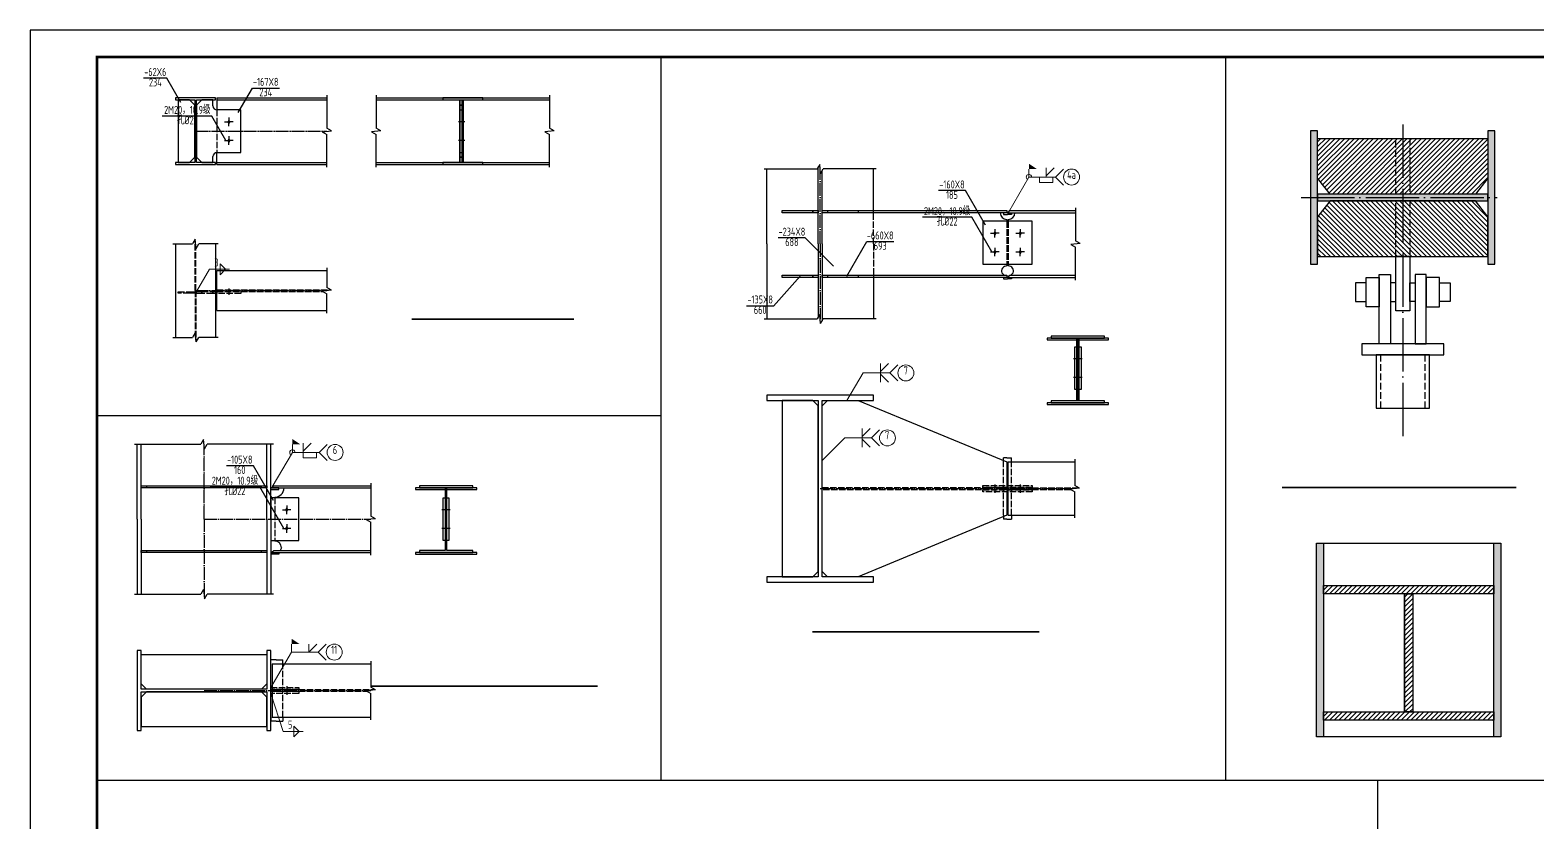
# Model space of a CAD drawing. Extents: x 95752 to 843522, y -411933 to 75567.
# Drawn here: x 629663 to 686183, y -182080 to -152380 of the extents above; entities that cross this region are included whole.
import ezdxf
from ezdxf.enums import TextEntityAlignment as Align

# ---------------------------------------------------------------- set-up
doc = ezdxf.new("R2010")
doc.units = 0
doc.header["$LTSCALE"] = 1000
doc.header["$MEASUREMENT"] = 0
for name, pattern in [('ACAD_ISO02W100', [15, 12, -3]), ('ACAD_ISO04W100', [30, 24, -3, 0, -3]), ('DASH', [0.35, 0.25, -0.1]), ('DOTE', [2.42, 2, -0.2, 0.02, -0.2])]:
    doc.linetypes.add(name, pattern=pattern)
doc.layers.add('DIM', color=3, linetype='Continuous', lineweight=20)
doc.layers.add('焊缝标注', color=9, linetype='Continuous', lineweight=18)
for name, color, linetype in [('DIM_SYMB', 3, 'Continuous'), ('DOTE', 1, 'Continuous'), ('PUB_TITLE', 4, 'Continuous'), ('中心线', 1, 'ACAD_ISO04W100'), ('主梁', 4, 'Continuous'), ('主梁1', 4, 'ACAD_ISO02W100'), ('截断线', 7, 'Continuous'), ('文字', 7, 'Continuous'), ('柱', 2, 'Continuous'), ('次梁', 2, 'Continuous'), ('螺栓', 8, 'Continuous'), ('连接板', 6, 'Continuous')]:
    doc.layers.add(name, color=color, linetype=linetype)
doc.styles.add('TSSD_Label', font='tssdeng.shx', dxfattribs={"width": 0.7, "bigfont": 'hztxt.shx'})
pattern_1 = [(45, (-88984.12, -13260.07), (-89.802561, 89.802561), [])]

msp = doc.modelspace()

# ---------------------------------------------------------------- hatches: boundary and pattern name
h = msp.add_hatch(color=256)
h.paths.add_polyline_path([(677926.4, -161150.1), (677926.4, -156150.1), (677666.4, -156150.1), (677666.4, -161150.1)])
h.paths.add_polyline_path([(684311.4, -158520.1), (677926.4, -158520.1), (677926.4, -158780.1), (684311.4, -158780.1)])
h.paths.add_polyline_path([(684571.4, -161150.1), (684571.4, -156150.1), (684311.4, -156150.1), (684311.4, -161150.1)])
h = msp.add_hatch()
h.set_pattern_fill('ANSI31', color=251, scale=80, style=0)
h.set_pattern_definition([(45, (-77337.48, 3800.42), (-89.802561, 89.802561), [])])
h.paths.add_polyline_path([(677926.4, -156436.6), (684311.4, -156436.6), (684311.4, -157925.6), (683842.3, -158520.1), (678395.5, -158520.1), (677926.4, -157925.6)])
h = msp.add_hatch()
h.set_pattern_fill('ANSI31', color=251, scale=80, style=0)
h.set_pattern_definition([(315, (-77337.48, -321100.6), (-89.802561, -89.802561), [])])
h.paths.add_polyline_path([(677926.4, -160863.5), (684311.4, -160863.5), (684311.4, -159374.6), (683842.3, -158780.1), (678395.5, -158780.1), (677926.4, -159374.6)])
h = msp.add_hatch(color=256)
h.paths.add_polyline_path([(684535.3, -171600.7), (684795.3, -171600.7), (684795.3, -178857.5), (684535.3, -178857.5)])
h.paths.add_polyline_path([(677890.3, -171600.7), (678150.3, -171600.7), (678150.3, -178857.5), (677890.3, -178857.5)])
h = msp.add_hatch()
h.set_pattern_fill('ANSI31', color=256, scale=80, style=0)
h.set_pattern_definition([(45, (-88984.12, -8520.49), (-89.802561, 89.802561), [])])
h.paths.add_polyline_path([(678150.3, -173184.4), (684535.3, -173184.4), (684535.3, -173497.1), (678150.3, -173497.1)])
h = msp.add_hatch()
h.set_pattern_fill('ANSI31', color=256, scale=80, style=0)
h.set_pattern_definition(pattern_1)
h.paths.add_polyline_path([(681179.2, -173497.1), (681490.8, -173497.1), (681490.8, -177924), (681179.2, -177924)])
h = msp.add_hatch()
h.set_pattern_fill('ANSI31', color=256, scale=80, style=0)
h.set_pattern_definition(pattern_1)
h.paths.add_polyline_path([(678150.3, -177924), (684535.3, -177924), (684535.3, -178236.7), (678150.3, -178236.7)])
at = {"layer": '焊缝标注', "ltscale": 0.02}
for points in [[(667105.2, -157382.4), (667405.2, -157582.4), (667105.2, -157582.4)], [(639494.2, -167699.8), (639794.2, -167899.8), (639494.2, -167899.8)], [(639464.4, -175184.1), (639764.4, -175384.1), (639464.4, -175384.1)]]:
    msp.add_hatch(color=256, dxfattribs=at).paths.add_polyline_path(points, flags=0)
at = {"layer": '螺栓', "ltscale": 0.02}
for points in [[(637051.4, -155816.2), (637114.9, -155706.2), (637178.4, -155816.2), (637114.9, -155926.2)], [(637051.4, -156516.2), (637114.9, -156406.2), (637178.4, -156516.2), (637114.9, -156626.2)], [(665766.7, -159991.4), (665830.2, -159881.4), (665893.7, -159991.4), (665830.2, -160101.4)], [(666716.7, -159991.4), (666780.2, -159881.4), (666843.7, -159991.4), (666780.2, -160101.4)], [(665766.7, -160691.4), (665830.2, -160581.4), (665893.7, -160691.4), (665830.2, -160801.4)], [(666716.7, -160691.4), (666780.2, -160581.4), (666843.7, -160691.4), (666780.2, -160801.4)], [(639217.1, -170350.9), (639280.6, -170240.9), (639344.1, -170350.9), (639280.6, -170460.9)], [(639217.1, -171050.9), (639280.6, -170940.9), (639344.1, -171050.9), (639280.6, -171160.9)]]:
    msp.add_hatch(color=256, dxfattribs=at).paths.add_polyline_path(points, flags=0)

# ---------------------------------------------------------------- linework, layer by layer
for p, q in [((653301.4, -153380), (653301.4, -180476.8)), ((674475.8, -153380), (674475.8, -180476.8)), ((674475.8, -153380), (674475.8, -180476.8)), ((677926.4, -156436.6), (684311.4, -156436.6)), ((677926.4, -160863.5), (684311.4, -160863.5)), ((677926.4, -160863.5), (684311.4, -160863.5)), ((632163.1, -166814.4), (653301.4, -166814.4)), ((632163.1, -166814.4), (632163.1, -180476.8)), ((678150.3, -171600.7), (678150.3, -178857.5)), ((678150.3, -173184.4), (684535.3, -173184.4)), ((681179.2, -173497.1), (681179.2, -177924)), ((681490.8, -173497.1), (681490.8, -177924)), ((678150.3, -177924), (684535.3, -177924)), ((632163.1, -180476.8), (724463.1, -180476.8)), ((680176.7, -180476.8), (680176.7, -210780))]:
    msp.add_line(p, q)
for points in [[(677926.4, -161150.1), (677926.4, -156150.1), (677666.4, -156150.1), (677666.4, -161150.1)], [(677926.4, -156436.6), (684311.4, -156436.6), (684311.4, -157925.6), (683842.3, -158520.1), (678395.5, -158520.1), (677926.4, -157925.6)], [(684571.4, -161150.1), (684571.4, -156150.1), (684311.4, -156150.1), (684311.4, -161150.1)], [(684311.4, -158520.1), (677926.4, -158520.1), (677926.4, -158780.1), (684311.4, -158780.1)], [(677926.4, -160863.5), (684311.4, -160863.5), (684311.4, -159374.6), (683842.3, -158780.1), (678395.5, -158780.1), (677926.4, -159374.6)], [(680858.9, -160863.5), (681378.9, -160863.5), (681378.9, -162891.7), (680858.9, -162891.7)], [(680238.9, -161528.7), (680658.9, -161528.7), (680658.9, -164128.2), (680238.9, -164128.2)], [(681998.9, -161528.7), (681578.9, -161528.7), (681578.9, -164128.2), (681998.9, -164128.2)], [(679745.9, -161650.2), (680238.9, -161650.2), (680238.9, -162750.2), (679745.9, -162750.2)], [(682491.9, -161650.2), (681998.9, -161650.2), (681998.9, -162750.2), (682491.9, -162750.2)], [(682653.9, -164548.2), (682653.9, -164128.2), (679583.9, -164128.2), (679583.9, -164548.2)], [(680118.9, -166548.2), (682118.9, -166548.2), (682118.9, -164548.2), (680118.9, -164548.2)], [(677890.3, -171600.7), (684795.3, -171600.7), (684795.3, -178857.5), (677890.3, -178857.5)], [(677890.3, -171600.7), (678150.3, -171600.7), (678150.3, -178857.5), (677890.3, -178857.5)], [(684535.3, -171600.7), (684795.3, -171600.7), (684795.3, -178857.5), (684535.3, -178857.5)], [(678150.3, -173184.4), (684535.3, -173184.4), (684535.3, -173497.1), (678150.3, -173497.1)], [(681179.2, -173497.1), (681490.8, -173497.1), (681490.8, -177924), (681179.2, -177924)], [(678150.3, -177924), (684535.3, -177924), (684535.3, -178236.7), (678150.3, -178236.7)]]:
    msp.add_lwpolyline(points, close=True)
at = {"color": 2, "linetype": 'DASH'}
for points in [[(681378.9, -158520.1), (680858.9, -158520.1), (680858.9, -156436.6), (681378.9, -156436.6)], [(681378.9, -160863.5), (680858.9, -160863.5), (680858.9, -158780.1), (681378.9, -158780.1)]]:
    msp.add_lwpolyline(points, close=True, dxfattribs=at)
for points in [[(679745.9, -161850.2), (679345.9, -161850.2), (679345.9, -162550.2), (679745.9, -162550.2)], [(680658.9, -162550.2), (680858.9, -162550.2), (680858.9, -161850.2), (680658.9, -161850.2)], [(681578.9, -162550.2), (681378.9, -162550.2), (681378.9, -161850.2), (681578.9, -161850.2)], [(682491.9, -161850.2), (682891.9, -161850.2), (682891.9, -162550.2), (682491.9, -162550.2)]]:
    msp.add_lwpolyline(points)
at = {"linetype": 'DASH'}
msp.add_lwpolyline([(680278.9, -166548.2), (681958.9, -166548.2), (681958.9, -164548.2), (680278.9, -164548.2)], close=True, dxfattribs=at)
at = {"layer": 'DIM_SYMB', "color": 2, "const_width": 70}
for points in [[(643959.1, -163208.4), (650051.4, -163208.4)], [(658980.6, -174922.1), (667499.6, -174922.1)], [(642415.2, -176958.2), (650934.2, -176958.2)]]:
    msp.add_lwpolyline(points, dxfattribs=at)
at = {"layer": 'DIM_SYMB', "const_width": 70}
msp.add_lwpolyline([(676595.7, -169515.9), (685371.4, -169515.9)], dxfattribs=at)
at = {"layer": 'DOTE', "linetype": 'DOTE'}
for p, q in [((681118.9, -155909.3), (681118.9, -167766.2)), ((677314.7, -158650.1), (684663.2, -158650.1))]:
    msp.add_line(p, q, dxfattribs=at)
at = {"layer": 'PUB_TITLE'}
msp.add_lwpolyline([(629663.1, -211780), (734763.1, -211780), (734763.1, -152380), (629663.1, -152380)], close=True, dxfattribs=at)
at = {"layer": 'PUB_TITLE', "const_width": 100}
msp.add_lwpolyline([(632163.1, -210780), (733763.1, -210780), (733763.1, -153380), (632163.1, -153380)], close=True, dxfattribs=at)
at = {"layer": '中心线', "ltscale": 0.02}
for p, q in [((636954.9, -155816.2), (637114.9, -155816.2)), ((637114.9, -155656.2), (637114.9, -155816.2)), ((637274.9, -155816.2), (637114.9, -155816.2)), ((637114.9, -155976.2), (637114.9, -155816.2)), ((645961.3, -155816.2), (645721.3, -155816.2)), ((635864.9, -156166.2), (640784.9, -156166.2)), ((636954.9, -156516.2), (637114.9, -156516.2)), ((637114.9, -156356.2), (637114.9, -156516.2)), ((637274.9, -156516.2), (637114.9, -156516.2)), ((637114.9, -156676.2), (637114.9, -156516.2)), ((645961.3, -156516.2), (645721.3, -156516.2)), ((659280.2, -160391.4), (659280.2, -157581.4)), ((665830.2, -159831.4), (665830.2, -159991.4)), ((666780.2, -159831.4), (666780.2, -159991.4)), ((659280.2, -160391.4), (659280.2, -163201.4)), ((665670.2, -159991.4), (665830.2, -159991.4)), ((665990.2, -159991.4), (665830.2, -159991.4)), ((665830.2, -160151.4), (665830.2, -159991.4)), ((666620.2, -159991.4), (666780.2, -159991.4)), ((666940.2, -159991.4), (666780.2, -159991.4)), ((666780.2, -160151.4), (666780.2, -159991.4)), ((665670.2, -160691.4), (665830.2, -160691.4)), ((665830.2, -160531.4), (665830.2, -160691.4)), ((665990.2, -160691.4), (665830.2, -160691.4)), ((665830.2, -160851.4), (665830.2, -160691.4)), ((666620.2, -160691.4), (666780.2, -160691.4)), ((666780.2, -160531.4), (666780.2, -160691.4)), ((666940.2, -160691.4), (666780.2, -160691.4)), ((666780.2, -160851.4), (666780.2, -160691.4)), ((635864.9, -162139.4), (640784.9, -162139.4)), ((637114.9, -162059.4), (637114.9, -162299.4)), ((637114.9, -162059.4), (637114.9, -162299.4)), ((669101.6, -164696.1), (668781.6, -164696.1)), ((669101.6, -164696.1), (668781.6, -164696.1)), ((669101.6, -165396.1), (668781.6, -165396.1)), ((669101.6, -165396.1), (668781.6, -165396.1)), ((636180.6, -170700.9), (636180.6, -167890.9)), ((659280.2, -169557.5), (668830.2, -169557.5)), ((665830.2, -169397.5), (665830.2, -169717.5)), ((665830.2, -169397.5), (665830.2, -169717.5)), ((666780.2, -169397.5), (666780.2, -169717.5)), ((666780.2, -169397.5), (666780.2, -169717.5)), ((639120.6, -170350.9), (639280.6, -170350.9)), ((639280.6, -170190.9), (639280.6, -170350.9)), ((639440.6, -170350.9), (639280.6, -170350.9)), ((639280.6, -170510.9), (639280.6, -170350.9)), ((645413.8, -170350.9), (645093.8, -170350.9)), ((636180.6, -170700.9), (636180.6, -173510.9)), ((636180.6, -170700.9), (642430.6, -170700.9)), ((639120.6, -171050.9), (639280.6, -171050.9)), ((639280.6, -170890.9), (639280.6, -171050.9)), ((639440.6, -171050.9), (639280.6, -171050.9)), ((639280.6, -171210.9), (639280.6, -171050.9)), ((645413.8, -171050.9), (645093.8, -171050.9)), ((636180.6, -177119.3), (642430.6, -177119.3)), ((639280.6, -176959.3), (639280.6, -177279.3)), ((639280.6, -176959.3), (639280.6, -177279.3))]:
    msp.add_line(p, q, dxfattribs=at)
at = {"layer": '主梁', "ltscale": 0.02}
for p, q in [((636614.9, -154916.2), (635114.9, -154916.2)), ((635114.9, -154916.2), (635114.9, -154996.2)), ((635114.9, -154996.2), (635834.9, -154996.2)), ((635834.9, -154996.2), (635834.9, -157336.2)), ((635894.9, -157336.2), (635894.9, -154996.2)), ((635894.9, -154996.2), (636614.9, -154996.2)), ((636614.9, -154996.2), (636614.9, -154916.2)), ((642631.3, -154916.2), (649131.3, -154916.2)), ((642631.3, -154996.2), (649131.3, -154996.2)), ((635834.9, -157336.2), (635114.9, -157336.2)), ((635114.9, -157336.2), (635114.9, -157416.2)), ((635114.9, -157416.2), (636614.9, -157416.2)), ((636614.9, -157336.2), (635894.9, -157336.2)), ((636614.9, -157416.2), (636614.9, -157336.2)), ((642631.3, -157336.2), (649131.3, -157336.2)), ((642631.3, -157416.2), (649131.3, -157416.2)), ((659350.2, -159141.4), (659550.2, -159141.4)), ((659350.2, -159221.4), (659350.2, -159141.4)), ((659550.2, -159221.4), (659350.2, -159221.4)), ((659550.2, -159141.4), (659550.2, -159221.4)), ((659550.2, -159141.4), (660700.2, -159141.4)), ((660700.2, -159221.4), (659550.2, -159221.4)), ((660700.2, -159141.4), (660700.2, -159221.4)), ((660700.2, -159141.4), (666280.2, -159141.4)), ((666280.2, -159221.4), (660700.2, -159221.4)), ((666280.2, -159141.4), (666280.2, -159221.4)), ((666335.2, -159201.4), (666390.2, -159141.4)), ((666335.2, -159221.4), (666335.2, -159201.4)), ((666335.2, -159221.4), (666805.2, -159221.4)), ((666390.2, -159141.4), (666805.2, -159141.4)), ((666655.2, -159141.4), (668855.2, -159141.4)), ((666655.2, -159221.4), (668855.2, -159221.4)), ((666280.2, -159471.4), (666280.2, -159541.4)), ((666330.2, -159471.4), (666330.2, -159541.4)), ((635114.9, -160389.4), (635114.9, -163889.4)), ((636614.9, -160389.4), (636614.9, -163889.4)), ((659350.2, -161561.4), (659550.2, -161561.4)), ((659350.2, -161641.4), (659350.2, -161561.4)), ((659550.2, -161641.4), (659350.2, -161641.4)), ((659550.2, -161561.4), (659550.2, -161641.4)), ((659550.2, -161561.4), (660700.2, -161561.4)), ((660700.2, -161641.4), (659550.2, -161641.4)), ((660700.2, -161561.4), (660700.2, -161641.4)), ((660700.2, -161561.4), (666280.2, -161561.4)), ((666280.2, -161641.4), (660700.2, -161641.4)), ((666090, -161473.2), (666180.2, -161561.4)), ((666280.2, -161141.4), (666280.2, -161211.4)), ((666280.2, -161561.4), (666280.2, -161641.4)), ((666330.2, -161141.4), (666330.2, -161211.4)), ((666335.2, -161621.4), (666390.2, -161561.4)), ((666335.2, -161641.4), (666335.2, -161621.4)), ((666335.2, -161641.4), (666805.2, -161641.4)), ((666390.2, -161561.4), (666805.2, -161561.4)), ((666520.4, -161473.2), (666430.2, -161561.4)), ((666655.2, -161561.4), (668855.2, -161561.4)), ((666655.2, -161641.4), (668855.2, -161641.4)), ((669941.6, -163846.1), (667941.6, -163846.1)), ((667941.6, -163846.1), (667941.6, -163926.1)), ((669941.6, -163926.1), (669941.6, -163846.1)), ((667941.6, -163926.1), (668911.6, -163926.1)), ((668901.6, -166266.1), (668901.6, -163926.1)), ((668901.6, -163926.1), (668981.6, -163926.1)), ((668911.6, -163926.1), (668911.6, -166266.1)), ((668971.6, -166266.1), (668971.6, -163926.1)), ((668971.6, -163926.1), (669941.6, -163926.1)), ((668981.6, -163926.1), (668981.6, -166266.1)), ((659350.2, -166457.5), (659550.2, -166257.5)), ((659350.2, -166457.5), (659550.2, -166257.5)), ((659350.2, -172657.5), (659350.2, -166457.5)), ((659350.2, -172657.5), (659350.2, -166457.5)), ((659550.2, -166257.5), (660700.2, -166257.5)), ((659550.2, -166257.5), (660700.2, -166257.5)), ((660700.2, -166257.5), (666280.2, -168557.5)), ((660700.2, -166257.5), (666280.2, -168557.5)), ((668911.6, -166266.1), (667941.6, -166266.1)), ((667941.6, -166266.1), (667941.6, -166346.1)), ((667941.6, -166346.1), (669941.6, -166346.1)), ((668981.6, -166266.1), (668901.6, -166266.1)), ((669941.6, -166266.1), (668971.6, -166266.1)), ((669941.6, -166346.1), (669941.6, -166266.1)), ((666280.2, -168557.5), (666280.2, -170557.5)), ((666280.2, -168557.5), (666280.2, -170557.5)), ((666330.2, -170557.5), (666330.2, -168557.5)), ((666330.2, -168557.5), (668830.2, -168557.5)), ((638740.6, -169510.9), (638800.6, -169450.9)), ((638740.6, -169510.9), (638740.6, -169530.9)), ((638740.6, -169530.9), (642430.6, -169530.9)), ((638800.6, -169450.9), (642430.6, -169450.9)), ((646253.8, -169450.9), (644253.8, -169450.9)), ((644253.8, -169450.9), (644253.8, -169530.9)), ((644253.8, -169530.9), (645223.8, -169530.9)), ((645223.8, -169530.9), (645223.8, -171870.9)), ((645283.8, -171870.9), (645283.8, -169530.9)), ((645283.8, -169530.9), (646253.8, -169530.9)), ((646253.8, -169530.9), (646253.8, -169450.9)), ((638830.6, -169880.9), (638830.6, -169900.9)), ((666280.2, -170557.5), (660700.2, -172857.5)), ((666280.2, -170557.5), (660700.2, -172857.5)), ((666330.2, -170557.5), (668830.2, -170557.5)), ((638830.6, -171500.9), (638830.6, -171520.9)), ((639080.6, -171770.9), (639030.6, -171870.9)), ((638740.6, -171930.9), (638800.6, -171870.9)), ((638740.6, -171950.9), (638740.6, -171930.9)), ((638740.6, -171950.9), (642430.6, -171950.9)), ((638800.6, -171870.9), (642430.6, -171870.9)), ((645223.8, -171870.9), (644253.8, -171870.9)), ((644253.8, -171870.9), (644253.8, -171950.9)), ((644253.8, -171950.9), (646253.8, -171950.9)), ((646253.8, -171870.9), (645283.8, -171870.9)), ((646253.8, -171950.9), (646253.8, -171870.9)), ((659550.2, -172857.5), (659350.2, -172657.5)), ((659550.2, -172857.5), (659350.2, -172657.5)), ((660700.2, -172857.5), (659550.2, -172857.5)), ((660700.2, -172857.5), (659550.2, -172857.5)), ((638740.6, -176119.3), (642430.6, -176119.3)), ((638740.6, -176119.3), (638740.6, -178119.3)), ((638830.6, -177089.3), (638830.6, -177149.3)), ((638740.6, -178119.3), (642430.6, -178119.3))]:
    msp.add_line(p, q, dxfattribs=at)
at = {"layer": '主梁', "linetype": 'ACAD_ISO02W100', "ltscale": 0.02}
for p, q in [((666280.2, -159541.4), (666280.2, -161141.4)), ((666330.2, -159541.4), (666330.2, -161141.4)), ((659350.2, -169517.5), (666230.2, -169517.5)), ((659350.2, -169597.5), (659350.2, -169517.5)), ((659350.2, -169597.5), (659350.2, -169517.5)), ((659350.2, -169517.5), (666230.2, -169517.5)), ((666230.2, -169517.5), (666230.2, -169597.5)), ((666330.2, -169527.5), (668981, -169527.5)), ((638830.6, -169900.9), (638830.6, -171500.9)), ((666230.2, -169597.5), (659350.2, -169597.5)), ((666230.2, -169597.5), (659350.2, -169597.5)), ((666330.2, -169587.5), (668679.4, -169587.5)), ((638830.6, -177089.3), (642581.4, -177089.3)), ((638830.6, -177149.3), (642279.8, -177149.3))]:
    msp.add_line(p, q, dxfattribs=at)
at = {"layer": '主梁', "ltscale": 0.02}
for centre, radius, start, end in [((666280.2, -159221.4), 250, 180, 270), ((666330.2, -159221.4), 250, 270, 0), ((666280.2, -161411.4), 200, 90, 198), ((666330.2, -161411.4), 200, 342, 90), ((638830.6, -169530.9), 350, 270, 0), ((638830.6, -171770.9), 250, 0, 90)]:
    msp.add_arc(centre, radius, start, end, dxfattribs=at)
at = {"layer": '主梁1', "ltscale": 0.02}
for p, q in [((635849.9, -162139.4), (635849.9, -160237.1)), ((635879.9, -162139.4), (635879.9, -160541.7)), ((635849.9, -162139.4), (635849.9, -163737.1)), ((635879.9, -162139.4), (635879.9, -164041.7))]:
    msp.add_line(p, q, dxfattribs=at)
at = {"layer": '截断线', "ltscale": 0.02}
for p, q in [((640784.9, -154816.2), (640784.9, -156049.1)), ((642631.3, -154816.2), (642631.3, -156049.1)), ((649131.3, -154816.2), (649131.3, -156049.1)), ((640611.7, -156183.3), (640958.1, -156149.1)), ((640611.7, -156183.3), (640784.9, -156283.3)), ((640958.1, -156149.1), (640784.9, -156049.1)), ((640784.9, -157516.2), (640784.9, -156283.3)), ((642804.5, -156149.1), (642458.1, -156183.3)), ((642458.1, -156183.3), (642631.3, -156283.3)), ((642804.5, -156149.1), (642631.3, -156049.1)), ((642631.3, -157516.2), (642631.3, -156283.3)), ((649304.5, -156149.1), (648958.1, -156183.3)), ((648958.1, -156183.3), (649131.3, -156283.3)), ((649304.5, -156149.1), (649131.3, -156049.1)), ((649131.3, -157516.2), (649131.3, -156283.3)), ((657180.2, -157581.4), (659163.1, -157581.4)), ((659263.1, -157408.2), (659163.1, -157581.4)), ((659297.2, -157754.6), (659263.1, -157408.2)), ((659297.2, -157754.6), (659397.2, -157581.4)), ((661380.2, -157581.4), (659397.2, -157581.4)), ((668855.2, -159041.4), (668855.2, -160274.3)), ((635014.9, -160389.4), (635747.8, -160389.4)), ((635847.8, -160216.2), (635747.8, -160389.4)), ((635881.9, -160562.6), (635847.8, -160216.2)), ((635881.9, -160562.6), (635981.9, -160389.4)), ((636714.9, -160389.4), (635981.9, -160389.4)), ((669028.4, -160374.3), (668682, -160408.5)), ((668682, -160408.5), (668855.2, -160508.5)), ((669028.4, -160374.3), (668855.2, -160274.3)), ((668855.2, -161741.4), (668855.2, -160508.5)), ((640784.9, -161289.4), (640784.9, -162022.3)), ((640958.1, -162122.3), (640611.7, -162156.5)), ((640611.7, -162156.5), (640784.9, -162256.5)), ((640958.1, -162122.3), (640784.9, -162022.3)), ((640784.9, -162989.4), (640784.9, -162256.5)), ((657180.2, -163201.4), (659163.1, -163201.4)), ((659263.1, -163028.2), (659163.1, -163201.4)), ((659297.2, -163374.6), (659263.1, -163028.2)), ((659297.2, -163374.6), (659397.2, -163201.4)), ((661380.2, -163201.4), (659397.2, -163201.4)), ((635014.9, -163889.4), (635747.8, -163889.4)), ((635847.8, -163716.2), (635747.8, -163889.4)), ((635881.9, -164062.6), (635847.8, -163716.2)), ((635881.9, -164062.6), (635981.9, -163889.4)), ((636714.9, -163889.4), (635981.9, -163889.4)), ((636163.6, -167717.7), (636063.6, -167890.9)), ((636197.7, -168064.1), (636163.6, -167717.7)), ((633580.6, -167890.9), (636063.6, -167890.9)), ((636197.7, -168064.1), (636297.7, -167890.9)), ((638780.6, -167890.9), (636297.7, -167890.9)), ((668830.2, -168457.5), (668830.2, -169440.4)), ((642430.6, -169350.9), (642430.6, -170583.9)), ((669003.4, -169540.4), (668657, -169574.5)), ((669003.4, -169540.4), (668830.2, -169440.4)), ((668657, -169574.5), (668830.2, -169674.5)), ((668830.2, -170657.5), (668830.2, -169674.5)), ((642603.8, -170683.9), (642257.4, -170718)), ((642603.8, -170683.9), (642430.6, -170583.9)), ((642257.4, -170718), (642430.6, -170818)), ((642430.6, -172050.9), (642430.6, -170818)), ((633580.6, -173510.9), (636063.6, -173510.9)), ((636163.6, -173337.7), (636063.6, -173510.9)), ((636163.6, -173337.7), (636197.7, -173684.1)), ((636197.7, -173684.1), (636297.7, -173510.9)), ((638780.6, -173510.9), (636297.7, -173510.9)), ((642430.6, -176019.3), (642430.6, -177002.3)), ((642603.8, -177102.3), (642257.4, -177136.4)), ((642257.4, -177136.4), (642430.6, -177236.4)), ((642603.8, -177102.3), (642430.6, -177002.3)), ((642430.6, -178219.3), (642430.6, -177236.4))]:
    msp.add_line(p, q, dxfattribs=at)
at = {"layer": '文字', "ltscale": 0.02}
for p, q in [((634784.9, -154178.2), (633914.9, -154178.2)), ((635314.9, -155096.2), (634784.9, -154178.2)), ((637464.9, -155466.2), (637994.9, -154548.2)), ((637994.9, -154548.2), (639005.9, -154548.2)), ((636474.9, -155598.2), (634616.9, -155598.2)), ((637004.9, -156516.2), (636474.9, -155598.2)), ((664730.2, -158392.4), (663719.2, -158392.4)), ((665480.2, -159691.4), (664730.2, -158392.4)), ((664970.2, -159392.4), (663112.2, -159392.4)), ((665720.2, -160691.4), (664970.2, -159392.4)), ((658719.5, -160164.1), (657708.5, -160164.1)), ((659780.2, -161224.7), (658719.5, -160164.1)), ((660280.2, -161601.4), (661030.2, -160302.4)), ((661030.2, -160302.4), (662041.2, -160302.4)), ((658535.2, -161601.4), (657531.5, -162716.1)), ((657531.5, -162716.1), (656520.5, -162716.1)), ((638030.6, -168701.9), (637019.6, -168701.9)), ((638780.6, -170000.9), (638030.6, -168701.9)), ((638270.6, -169492.1), (636412.6, -169492.1)), ((639170.6, -171050.9), (638270.6, -169492.1))]:
    msp.add_line(p, q, dxfattribs=at)
at = {"layer": '柱', "ltscale": 0.02}
for p, q in [((657280.2, -160391.4), (657280.2, -157581.4)), ((659210.2, -160391.4), (659210.2, -157499.9)), ((659350.2, -160391.4), (659350.2, -157662.9)), ((661280.2, -159141.4), (661280.2, -157581.4)), ((657280.2, -160391.4), (657280.2, -163201.4)), ((659210.2, -160391.4), (659210.2, -163119.9)), ((659350.2, -160391.4), (659350.2, -163282.9)), ((661280.2, -161641.4), (661280.2, -163201.4)), ((661280.2, -166057.5), (657280.2, -166057.5)), ((657280.2, -166057.5), (657280.2, -166257.5)), ((661280.2, -166057.5), (657280.2, -166057.5)), ((657280.2, -166057.5), (657280.2, -166257.5)), ((661280.2, -166257.5), (661280.2, -166057.5)), ((661280.2, -166257.5), (661280.2, -166057.5)), ((657280.2, -166257.5), (659210.2, -166257.5)), ((657280.2, -166257.5), (659210.2, -166257.5)), ((659210.2, -166257.5), (659210.2, -172857.5)), ((659210.2, -166257.5), (659210.2, -172857.5)), ((659350.2, -172857.5), (659350.2, -166257.5)), ((659350.2, -166257.5), (661280.2, -166257.5)), ((659350.2, -172857.5), (659350.2, -166257.5)), ((659350.2, -166257.5), (661280.2, -166257.5)), ((633680.6, -170700.9), (633680.6, -167890.9)), ((633820.6, -170700.9), (633820.6, -167890.9)), ((638540.6, -170700.9), (638540.6, -167890.9)), ((638680.6, -170700.9), (638680.6, -167890.9)), ((633680.6, -170700.9), (633680.6, -173510.9)), ((633820.6, -170700.9), (633820.6, -173510.9)), ((638540.6, -170700.9), (638540.6, -173510.9)), ((638680.6, -170700.9), (638680.6, -173510.9)), ((659210.2, -172857.5), (657280.2, -172857.5)), ((657280.2, -172857.5), (657280.2, -173057.5)), ((659210.2, -172857.5), (657280.2, -172857.5)), ((657280.2, -172857.5), (657280.2, -173057.5)), ((661280.2, -172857.5), (659350.2, -172857.5)), ((661280.2, -172857.5), (659350.2, -172857.5)), ((661280.2, -173057.5), (661280.2, -172857.5)), ((661280.2, -173057.5), (661280.2, -172857.5)), ((657280.2, -173057.5), (661280.2, -173057.5)), ((657280.2, -173057.5), (661280.2, -173057.5)), ((633820.6, -175619.3), (633680.6, -175619.3)), ((633680.6, -175619.3), (633680.6, -178619.3)), ((633820.6, -177069.3), (633820.6, -175619.3)), ((638680.6, -175619.3), (638540.6, -175619.3)), ((638540.6, -175619.3), (638540.6, -177069.3)), ((638680.6, -178619.3), (638680.6, -175619.3)), ((638540.6, -177069.3), (633820.6, -177069.3)), ((633820.6, -178619.3), (633820.6, -177169.3)), ((633820.6, -177169.3), (638540.6, -177169.3)), ((638540.6, -177169.3), (638540.6, -178619.3)), ((633680.6, -178619.3), (633820.6, -178619.3)), ((638540.6, -178619.3), (638680.6, -178619.3))]:
    msp.add_line(p, q, dxfattribs=at)
at = {"layer": '柱', "linetype": 'ACAD_ISO02W100', "ltscale": 0.02}
for q in [(661280.2, -159141.4), (661280.2, -161641.4)]:
    msp.add_line((661280.2, -160391.4), q, dxfattribs=at)
at = {"layer": '次梁', "ltscale": 0.02}
for p, q in [((636664.9, -154916.2), (640784.9, -154916.2)), ((636664.9, -154916.2), (636664.9, -155366.2)), ((636664.9, -154996.2), (640784.9, -154996.2)), ((646631.3, -154916.2), (645131.3, -154916.2)), ((645131.3, -154916.2), (645131.3, -154996.2)), ((645131.3, -154996.2), (645851.3, -154996.2)), ((645851.3, -154996.2), (645851.3, -157336.2)), ((645911.3, -157336.2), (645911.3, -154996.2)), ((645911.3, -154996.2), (646631.3, -154996.2)), ((646631.3, -154996.2), (646631.3, -154916.2)), ((636664.9, -157416.2), (636664.9, -156966.2)), ((636664.9, -157336.2), (640784.9, -157336.2)), ((636664.9, -157416.2), (640784.9, -157416.2)), ((645851.3, -157336.2), (645131.3, -157336.2)), ((645131.3, -157336.2), (645131.3, -157416.2)), ((645131.3, -157416.2), (646631.3, -157416.2)), ((646631.3, -157336.2), (645911.3, -157336.2)), ((646631.3, -157416.2), (646631.3, -157336.2)), ((636664.9, -161389.4), (640784.9, -161389.4)), ((636664.9, -162889.4), (636664.9, -161389.4)), ((636664.9, -162889.4), (640784.9, -162889.4))]:
    msp.add_line(p, q, dxfattribs=at)
at = {"layer": '次梁', "linetype": 'ACAD_ISO02W100', "ltscale": 0.02}
for p, q in [((636664.9, -155366.2), (636664.9, -156966.2)), ((636664.9, -162109.4), (640935.7, -162109.4)), ((636664.9, -162169.4), (640634.1, -162169.4))]:
    msp.add_line(p, q, dxfattribs=at)
at = {"layer": '焊缝标注', "ltscale": 0.02}
for p, q in [((667105.2, -157882.4), (667105.2, -157582.4)), ((667755.2, -157832.4), (667755.2, -157532.4)), ((667755.2, -157832.4), (668055.2, -157532.4)), ((668105.2, -157882.4), (668405.2, -157582.4)), ((666355.2, -159181.4), (667105.2, -157882.4)), ((667105.2, -157882.4), (668105.2, -157882.4)), ((667505.2, -157882.4), (667505.2, -158082.4)), ((668005.2, -157882.4), (667505.2, -157882.4)), ((667505.2, -158082.4), (668005.2, -158082.4)), ((667755.2, -157832.4), (667755.2, -157882.4)), ((668005.2, -158082.4), (668005.2, -157882.4)), ((668105.2, -157882.4), (668405.2, -158182.4)), ((659280.2, -160391.4), (659280.2, -160391.4)), ((659280.2, -160391.4), (659280.2, -160391.4)), ((635894.9, -162169.4), (636384.7, -161341.2)), ((636384.7, -161341.2), (637134.7, -161341.2)), ((636784.7, -161341.2), (636784.7, -161141.2)), ((636784.7, -161141.2), (636984.7, -161341.2)), ((636984.7, -161341.2), (636784.7, -161541.2)), ((636784.7, -161541.2), (636784.7, -161341.2)), ((661541, -165174.6), (661541, -164874.6)), ((661541, -165174.6), (661841, -164874.6)), ((661891, -165224.6), (662191, -164924.6)), ((660280.2, -166257.5), (660891, -165224.6)), ((660891, -165224.6), (661891, -165224.6)), ((661541, -165174.6), (661541, -165274.6)), ((661541, -165274.6), (661541, -165574.6)), ((661541, -165274.6), (661841, -165574.6)), ((661891, -165224.6), (662191, -165524.6)), ((639894.2, -168149.8), (639894.2, -167849.8)), ((639894.2, -168149.8), (640194.2, -167849.8)), ((659350.2, -168507.5), (660198.7, -167659)), ((660198.7, -167659), (661198.7, -167659)), ((660848.7, -167609), (660848.7, -167309)), ((660848.7, -167609), (661148.7, -167309)), ((660848.7, -167609), (660848.7, -167709)), ((660848.7, -167709), (660848.7, -168009)), ((660848.7, -167709), (661148.7, -168009)), ((661198.7, -167659), (661498.7, -167359)), ((661198.7, -167659), (661498.7, -167959)), ((638730.6, -169490.9), (639494.2, -168199.8)), ((639494.2, -168199.8), (639494.2, -167899.8)), ((639494.2, -168199.8), (640494.2, -168199.8)), ((639894.2, -168149.8), (639894.2, -168199.8)), ((639894.2, -168199.8), (639894.2, -168399.8)), ((640394.2, -168199.8), (639894.2, -168199.8)), ((639894.2, -168399.8), (640394.2, -168399.8)), ((640394.2, -168399.8), (640394.2, -168199.8)), ((640494.2, -168199.8), (640794.2, -167899.8)), ((640494.2, -168199.8), (640794.2, -168499.8)), ((659280.2, -169557.5), (659280.2, -169557.5)), ((659280.2, -169557.5), (659280.2, -169557.5)), ((636180.6, -170700.9), (636180.6, -170700.9)), ((636180.6, -170700.9), (636180.6, -170700.9)), ((638680.6, -177009.3), (639464.4, -175684.1)), ((639464.4, -175684.1), (639464.4, -175384.1)), ((639464.4, -175684.1), (640464.4, -175684.1)), ((640114.4, -175684.1), (640114.4, -175384.1)), ((640114.4, -175684.1), (640414.4, -175384.1)), ((640464.4, -175684.1), (640764.4, -175384.1)), ((640464.4, -175684.1), (640764.4, -175984.1)), ((636180.6, -177119.3), (636180.6, -177119.3)), ((636180.6, -177119.3), (636180.6, -177119.3)), ((636180.6, -177119.3), (636180.6, -177119.3)), ((638680.6, -177229.3), (639144.2, -178655.9)), ((639544.2, -178655.9), (639544.2, -178455.9)), ((639544.2, -178455.9), (639744.2, -178655.9)), ((639144.2, -178655.9), (639894.2, -178655.9)), ((639744.2, -178655.9), (639544.2, -178855.9)), ((639544.2, -178855.9), (639544.2, -178655.9))]:
    msp.add_line(p, q, dxfattribs=at)
for centre in [(668705.2, -157882.4), (662491, -165224.6), (661798.7, -167659), (641094.2, -168199.8), (641064.4, -175684.1)]:
    msp.add_circle(centre, 300, dxfattribs=at)
for centre, radius, end in [((667105.2, -157882.4), 100, 240), ((639494.2, -168199.8), 100, 239.4), ((659280.2, -169557.5), 0, 0), ((659280.2, -169557.5), 0, 0), ((636180.6, -177119.3), 0, 0)]:
    msp.add_arc(centre, radius, 0, end, dxfattribs=at)
at = {"layer": '螺栓', "ltscale": 0.02}
for p, q in [((645911.3, -155816.2), (645771.3, -155816.2)), ((645911.3, -156516.2), (645771.3, -156516.2)), ((637114.9, -162109.4), (637114.9, -162249.4)), ((637114.9, -162109.4), (637114.9, -162249.4)), ((669051.6, -164696.1), (668831.6, -164696.1)), ((669051.6, -164696.1), (668831.6, -164696.1)), ((669051.6, -165396.1), (668831.6, -165396.1)), ((669051.6, -165396.1), (668831.6, -165396.1)), ((665830.2, -169447.5), (665830.2, -169667.5)), ((665830.2, -169447.5), (665830.2, -169667.5)), ((666780.2, -169447.5), (666780.2, -169667.5)), ((666780.2, -169447.5), (666780.2, -169667.5)), ((645363.8, -170350.9), (645143.8, -170350.9)), ((645363.8, -171050.9), (645143.8, -171050.9)), ((639280.6, -177009.3), (639280.6, -177229.3)), ((639280.6, -177009.3), (639280.6, -177229.3))]:
    msp.add_line(p, q, dxfattribs=at)
at = {"layer": '连接板', "ltscale": 0.02}
for p, q in [((635634.9, -154996.2), (635214.9, -154996.2)), ((635214.9, -154996.2), (635214.9, -157336.2)), ((635834.9, -155196.2), (635634.9, -154996.2)), ((635834.9, -157136.2), (635834.9, -155196.2)), ((636094.9, -154996.2), (635894.9, -155196.2)), ((635894.9, -155196.2), (635894.9, -157136.2)), ((636514.9, -154996.2), (636094.9, -154996.2)), ((636514.9, -155216.2), (636514.9, -154996.2)), ((637564.9, -155366.2), (636664.9, -155366.2)), ((637564.9, -156966.2), (637564.9, -155366.2)), ((645771.3, -155366.2), (645771.3, -154996.2)), ((645771.3, -154996.2), (645851.3, -154996.2)), ((645771.3, -155196.2), (645771.3, -154996.2)), ((645851.3, -155196.2), (645771.3, -155196.2)), ((645771.3, -156966.2), (645771.3, -155366.2)), ((645771.3, -155366.2), (645851.3, -155366.2)), ((645781.3, -155196.2), (645781.3, -154996.2)), ((645781.3, -154996.2), (645841.3, -154996.2)), ((645781.3, -157336.2), (645781.3, -154996.2)), ((645781.3, -154996.2), (645841.3, -154996.2)), ((645781.3, -157136.2), (645781.3, -155196.2)), ((645781.3, -155196.2), (645841.3, -155196.2)), ((645841.3, -155196.2), (645781.3, -155196.2)), ((645841.3, -154996.2), (645841.3, -155196.2)), ((645841.3, -154996.2), (645841.3, -157336.2)), ((645841.3, -155196.2), (645841.3, -157136.2)), ((645851.3, -154996.2), (645851.3, -155366.2)), ((645851.3, -154996.2), (645851.3, -155196.2)), ((645851.3, -155366.2), (645851.3, -156966.2)), ((636514.9, -157336.2), (636514.9, -157116.2)), ((636664.9, -156966.2), (637564.9, -156966.2)), ((645771.3, -157336.2), (645771.3, -156966.2)), ((645771.3, -156966.2), (645851.3, -156966.2)), ((645851.3, -156966.2), (645851.3, -157336.2)), ((635214.9, -157336.2), (635634.9, -157336.2)), ((635634.9, -157336.2), (635834.9, -157136.2)), ((635894.9, -157136.2), (636094.9, -157336.2)), ((636094.9, -157336.2), (636514.9, -157336.2)), ((645771.3, -157336.2), (645771.3, -157136.2)), ((645771.3, -157136.2), (645851.3, -157136.2)), ((645851.3, -157336.2), (645771.3, -157336.2)), ((645781.3, -157336.2), (645781.3, -157136.2)), ((645781.3, -157136.2), (645841.3, -157136.2)), ((645841.3, -157136.2), (645781.3, -157136.2)), ((645841.3, -157336.2), (645781.3, -157336.2)), ((645841.3, -157336.2), (645781.3, -157336.2)), ((645841.3, -157136.2), (645841.3, -157336.2)), ((645851.3, -157136.2), (645851.3, -157336.2)), ((657860.2, -159221.4), (657860.2, -159141.4)), ((657860.2, -159141.4), (659010.2, -159141.4)), ((659010.2, -159221.4), (657860.2, -159221.4)), ((659010.2, -159141.4), (659210.2, -159141.4)), ((659010.2, -159221.4), (659010.2, -159141.4)), ((659010.2, -159221.4), (659010.2, -159141.4)), ((659010.2, -159141.4), (659210.2, -159141.4)), ((659010.2, -159141.4), (659010.2, -159221.4)), ((659210.2, -159221.4), (659010.2, -159221.4)), ((659210.2, -159221.4), (659010.2, -159221.4)), ((659210.2, -159141.4), (659210.2, -159221.4)), ((659210.2, -159141.4), (659210.2, -159221.4)), ((666305.2, -159221.4), (666155.2, -159221.4)), ((666155.2, -159221.4), (666155.2, -159281.4)), ((666155.2, -159281.4), (666305.2, -159281.4)), ((666305.2, -159221.4), (666455.2, -159221.4)), ((666455.2, -159281.4), (666305.2, -159281.4)), ((666455.2, -159221.4), (666455.2, -159281.4)), ((667230.2, -159541.4), (665380.2, -159541.4)), ((665380.2, -159541.4), (665380.2, -161141.4)), ((667230.2, -159541.4), (665380.2, -159541.4)), ((665380.2, -159541.4), (665380.2, -161141.4)), ((667230.2, -161141.4), (667230.2, -159541.4)), ((667230.2, -161141.4), (667230.2, -159541.4)), ((657860.2, -161641.4), (657860.2, -161561.4)), ((657860.2, -161561.4), (659010.2, -161561.4)), ((659010.2, -161641.4), (657860.2, -161641.4)), ((659010.2, -161561.4), (659210.2, -161561.4)), ((659010.2, -161641.4), (659010.2, -161561.4)), ((659010.2, -161641.4), (659010.2, -161561.4)), ((659010.2, -161561.4), (659210.2, -161561.4)), ((659010.2, -161561.4), (659010.2, -161641.4)), ((659210.2, -161641.4), (659010.2, -161641.4)), ((659210.2, -161641.4), (659010.2, -161641.4)), ((659210.2, -161561.4), (659210.2, -161641.4)), ((659210.2, -161561.4), (659210.2, -161641.4)), ((665380.2, -161141.4), (667230.2, -161141.4)), ((665380.2, -161141.4), (667230.2, -161141.4)), ((666305.2, -161641.4), (666155.2, -161641.4)), ((666155.2, -161641.4), (666155.2, -161701.4)), ((666305.2, -161641.4), (666455.2, -161641.4)), ((666455.2, -161641.4), (666455.2, -161701.4)), ((666155.2, -161701.4), (666305.2, -161701.4)), ((666455.2, -161701.4), (666305.2, -161701.4)), ((670091.6, -163926.1), (667791.6, -163926.1)), ((667791.6, -163926.1), (667791.6, -163986.1)), ((667791.6, -163986.1), (670091.6, -163986.1)), ((668821.6, -165846.1), (668821.6, -164246.1)), ((668821.6, -164246.1), (668901.6, -164246.1)), ((668901.6, -164246.1), (668901.6, -165846.1)), ((668981.6, -165846.1), (668981.6, -164246.1)), ((668981.6, -164246.1), (669061.6, -164246.1)), ((669061.6, -164246.1), (669061.6, -165846.1)), ((670091.6, -163986.1), (670091.6, -163926.1)), ((668901.6, -165846.1), (668821.6, -165846.1)), ((669061.6, -165846.1), (668981.6, -165846.1)), ((659010.2, -166257.5), (657860.2, -166257.5)), ((657860.2, -166257.5), (657860.2, -172857.5)), ((659210.2, -166457.5), (659010.2, -166257.5)), ((659210.2, -172657.5), (659210.2, -166457.5)), ((670091.6, -166346.1), (667791.6, -166346.1)), ((667791.6, -166346.1), (667791.6, -166406.1)), ((667791.6, -166406.1), (670091.6, -166406.1)), ((670091.6, -166406.1), (670091.6, -166346.1)), ((666155.2, -168557.5), (666155.2, -168407.5)), ((666280.2, -168407.5), (666155.2, -168407.5)), ((666280.2, -168407.5), (666455.2, -168407.5)), ((666455.2, -168557.5), (666455.2, -168407.5)), ((633820.6, -169530.9), (633820.6, -169450.9)), ((633820.6, -169450.9), (634020.6, -169450.9)), ((633820.6, -169450.9), (638540.6, -169450.9)), ((633820.6, -169530.9), (633820.6, -169450.9)), ((633820.6, -169530.9), (633820.6, -169450.9)), ((633820.6, -169450.9), (634020.6, -169450.9)), ((633820.6, -169450.9), (638540.6, -169450.9)), ((633820.6, -169530.9), (633820.6, -169450.9)), ((634020.6, -169530.9), (633820.6, -169530.9)), ((638540.6, -169530.9), (633820.6, -169530.9)), ((634020.6, -169530.9), (633820.6, -169530.9)), ((638540.6, -169530.9), (633820.6, -169530.9)), ((634020.6, -169450.9), (634020.6, -169530.9)), ((634020.6, -169450.9), (634020.6, -169530.9)), ((638340.6, -169530.9), (638340.6, -169450.9)), ((638340.6, -169450.9), (638540.6, -169450.9)), ((638340.6, -169530.9), (638340.6, -169450.9)), ((638340.6, -169450.9), (638540.6, -169450.9)), ((638540.6, -169530.9), (638340.6, -169530.9)), ((638540.6, -169530.9), (638340.6, -169530.9)), ((638540.6, -169450.9), (638540.6, -169530.9)), ((638540.6, -169450.9), (638540.6, -169530.9)), ((638540.6, -169450.9), (638540.6, -169530.9)), ((638540.6, -169450.9), (638540.6, -169530.9)), ((638680.6, -169530.9), (638680.6, -169590.9)), ((638980.6, -169530.9), (638680.6, -169530.9)), ((638980.6, -169590.9), (638980.6, -169530.9)), ((646403.8, -169530.9), (644103.8, -169530.9)), ((644103.8, -169530.9), (644103.8, -169590.9)), ((646403.8, -169590.9), (646403.8, -169530.9)), ((638680.6, -169590.9), (638980.6, -169590.9)), ((639730.6, -169900.9), (638680.6, -169900.9)), ((638680.6, -169900.9), (638680.6, -171500.9)), ((639730.6, -169900.9), (638680.6, -169900.9)), ((638680.6, -169900.9), (638680.6, -171500.9)), ((639730.6, -171500.9), (639730.6, -169900.9)), ((639730.6, -171500.9), (639730.6, -169900.9)), ((644103.8, -169590.9), (646403.8, -169590.9)), ((645143.8, -171500.9), (645143.8, -169900.9)), ((645143.8, -169900.9), (645223.8, -169900.9)), ((645223.8, -169900.9), (645223.8, -171500.9)), ((645283.8, -171500.9), (645283.8, -169900.9)), ((645283.8, -169900.9), (645363.8, -169900.9)), ((645363.8, -169900.9), (645363.8, -171500.9)), ((666155.2, -170557.5), (666155.2, -170707.5)), ((666455.2, -170557.5), (666455.2, -170707.5)), ((666280.2, -170707.5), (666155.2, -170707.5)), ((666280.2, -170707.5), (666455.2, -170707.5)), ((638680.6, -171500.9), (639730.6, -171500.9)), ((638680.6, -171500.9), (639730.6, -171500.9)), ((645223.8, -171500.9), (645143.8, -171500.9)), ((645363.8, -171500.9), (645283.8, -171500.9)), ((633820.6, -171950.9), (633820.6, -171870.9)), ((633820.6, -171870.9), (634020.6, -171870.9)), ((633820.6, -171870.9), (638540.6, -171870.9)), ((633820.6, -171950.9), (633820.6, -171870.9)), ((633820.6, -171950.9), (633820.6, -171870.9)), ((633820.6, -171870.9), (634020.6, -171870.9)), ((633820.6, -171870.9), (638540.6, -171870.9)), ((633820.6, -171950.9), (633820.6, -171870.9)), ((634020.6, -171950.9), (633820.6, -171950.9)), ((638540.6, -171950.9), (633820.6, -171950.9)), ((634020.6, -171950.9), (633820.6, -171950.9)), ((638540.6, -171950.9), (633820.6, -171950.9)), ((634020.6, -171870.9), (634020.6, -171950.9)), ((634020.6, -171870.9), (634020.6, -171950.9)), ((638340.6, -171950.9), (638340.6, -171870.9)), ((638340.6, -171870.9), (638540.6, -171870.9)), ((638340.6, -171950.9), (638340.6, -171870.9)), ((638340.6, -171870.9), (638540.6, -171870.9)), ((638540.6, -171950.9), (638340.6, -171950.9)), ((638540.6, -171950.9), (638340.6, -171950.9)), ((638540.6, -171870.9), (638540.6, -171950.9)), ((638540.6, -171870.9), (638540.6, -171950.9)), ((638540.6, -171870.9), (638540.6, -171950.9)), ((638540.6, -171870.9), (638540.6, -171950.9)), ((638680.6, -171950.9), (638680.6, -172010.9)), ((638680.6, -171950.9), (638980.6, -171950.9)), ((638980.6, -172010.9), (638680.6, -172010.9)), ((638980.6, -171950.9), (638980.6, -172010.9)), ((646403.8, -171950.9), (644103.8, -171950.9)), ((644103.8, -171950.9), (644103.8, -172010.9)), ((644103.8, -172010.9), (646403.8, -172010.9)), ((646403.8, -172010.9), (646403.8, -171950.9)), ((657860.2, -172857.5), (659010.2, -172857.5)), ((659010.2, -172857.5), (659210.2, -172657.5)), ((633820.6, -176869.3), (633820.6, -175769.3)), ((633820.6, -175769.3), (638540.6, -175769.3)), ((638540.6, -175769.3), (638540.6, -176869.3)), ((638680.6, -176119.3), (638680.6, -175969.3)), ((638880.6, -175969.3), (638680.6, -175969.3)), ((638880.6, -175969.3), (639130.6, -175969.3)), ((639130.6, -176119.3), (639130.6, -175969.3)), ((634020.6, -177069.3), (633820.6, -176869.3)), ((638540.6, -176869.3), (638340.6, -177069.3)), ((634020.6, -177169.3), (633820.6, -177369.3)), ((633820.6, -177369.3), (633820.6, -178469.3)), ((638340.6, -177069.3), (634020.6, -177069.3)), ((638340.6, -177169.3), (634020.6, -177169.3)), ((638540.6, -177369.3), (638340.6, -177169.3)), ((638540.6, -178469.3), (638540.6, -177369.3)), ((633820.6, -178469.3), (638540.6, -178469.3)), ((638680.6, -178119.3), (638680.6, -178269.3)), ((638880.6, -178269.3), (638680.6, -178269.3)), ((638880.6, -178269.3), (639130.6, -178269.3)), ((639130.6, -178119.3), (639130.6, -178269.3))]:
    msp.add_line(p, q, dxfattribs=at)
at = {"layer": '连接板', "linetype": 'ACAD_ISO02W100', "ltscale": 0.02}
for p, q in [((635214.9, -162239.4), (635214.9, -162179.4)), ((635214.9, -162179.4), (635634.9, -162179.4)), ((635634.9, -162179.4), (635834.9, -162179.4)), ((635634.9, -162239.4), (635634.9, -162179.4)), ((635634.9, -162239.4), (635634.9, -162179.4)), ((635634.9, -162179.4), (635834.9, -162179.4)), ((635634.9, -162179.4), (635634.9, -162239.4)), ((635834.9, -162179.4), (635834.9, -162239.4)), ((635834.9, -162179.4), (635834.9, -162239.4)), ((635894.9, -162169.4), (636094.9, -162169.4)), ((635894.9, -162249.4), (635894.9, -162169.4)), ((635894.9, -162249.4), (635894.9, -162169.4)), ((635894.9, -162169.4), (636094.9, -162169.4)), ((636094.9, -162169.4), (636094.9, -162249.4)), ((636094.9, -162169.4), (636514.9, -162169.4)), ((636094.9, -162249.4), (636094.9, -162169.4)), ((636094.9, -162169.4), (636514.9, -162169.4)), ((636514.9, -162169.4), (636514.9, -162249.4)), ((636514.9, -162169.4), (636664.9, -162169.4)), ((636514.9, -162249.4), (636514.9, -162169.4)), ((636514.9, -162169.4), (636664.9, -162169.4)), ((636664.9, -162169.4), (636664.9, -162249.4)), ((636664.9, -162169.4), (637564.9, -162169.4)), ((636664.9, -162249.4), (636664.9, -162169.4)), ((636664.9, -162169.4), (637564.9, -162169.4)), ((637564.9, -162169.4), (637564.9, -162249.4)), ((635634.9, -162239.4), (635214.9, -162239.4)), ((635834.9, -162239.4), (635634.9, -162239.4)), ((635834.9, -162239.4), (635634.9, -162239.4)), ((636094.9, -162249.4), (635894.9, -162249.4)), ((636094.9, -162249.4), (635894.9, -162249.4)), ((636514.9, -162249.4), (636094.9, -162249.4)), ((636514.9, -162249.4), (636094.9, -162249.4)), ((636664.9, -162249.4), (636514.9, -162249.4)), ((636664.9, -162249.4), (636514.9, -162249.4)), ((637564.9, -162249.4), (636664.9, -162249.4)), ((637564.9, -162249.4), (636664.9, -162249.4)), ((666155.2, -170557.5), (666155.2, -168557.5)), ((666455.2, -170557.5), (666455.2, -168557.5)), ((665380.2, -169437.5), (667230.2, -169437.5)), ((665380.2, -169517.5), (665380.2, -169437.5)), ((665380.2, -169517.5), (665380.2, -169437.5)), ((665380.2, -169437.5), (667230.2, -169437.5)), ((667230.2, -169517.5), (665380.2, -169517.5)), ((667230.2, -169517.5), (665380.2, -169517.5)), ((667230.2, -169437.5), (667230.2, -169517.5)), ((665380.2, -169597.5), (667230.2, -169597.5)), ((665380.2, -169677.5), (665380.2, -169597.5)), ((665380.2, -169677.5), (665380.2, -169597.5)), ((665380.2, -169597.5), (667230.2, -169597.5)), ((667230.2, -169677.5), (665380.2, -169677.5)), ((667230.2, -169677.5), (665380.2, -169677.5)), ((667230.2, -169597.5), (667230.2, -169677.5)), ((638680.6, -178119.3), (638680.6, -176119.3)), ((639130.6, -178119.3), (639130.6, -176119.3)), ((638680.6, -177009.3), (639730.6, -177009.3)), ((638680.6, -177089.3), (638680.6, -177009.3)), ((638680.6, -177089.3), (638680.6, -177009.3)), ((638680.6, -177009.3), (639730.6, -177009.3)), ((639730.6, -177089.3), (638680.6, -177089.3)), ((639730.6, -177089.3), (638680.6, -177089.3)), ((638680.6, -177149.3), (639730.6, -177149.3)), ((638680.6, -177229.3), (638680.6, -177149.3)), ((638680.6, -177229.3), (638680.6, -177149.3)), ((638680.6, -177149.3), (639730.6, -177149.3)), ((639730.6, -177229.3), (638680.6, -177229.3)), ((639730.6, -177229.3), (638680.6, -177229.3)), ((639730.6, -177009.3), (639730.6, -177089.3)), ((639730.6, -177149.3), (639730.6, -177229.3))]:
    msp.add_line(p, q, dxfattribs=at)
at = {"layer": '连接板', "ltscale": 0.02}
for centre, start, end in [((636664.9, -155216.2), 180, 270), ((636664.9, -157116.2), 90, 180)]:
    msp.add_arc(centre, 150, start, end, dxfattribs=at)

# ---------------------------------------------------------------- texts
at = {"layer": 'DIM', "style": 'TSSD_Label', "width": 0.7}
for s, p in [('-62X6', (634354.9, -154186.2)), ('-167X8', (638494.9, -154556.2)), ('2M20，10.9级', (635554.9, -155606.2)), ('4a', (668700.2, -158041.4)), ('-160X8', (664220.2, -158401.4)), ('2M20，10.9级', (664040.2, -159401.4)), ('-234X8', (658220.2, -160171.4)), ('-660X8', (661530.2, -160311.4)), ('-135X8', (657030.2, -162711.4)), ('7', (662490.2, -165371.4)), ('7', (661790.2, -167801.4)), ('-105X8', (637520.6, -168710.9)), ('6', (641090.6, -168350.9)), ('2M20，10.9级', (637340.6, -169500.9)), ('11', (641060.6, -175830.9))]:
    msp.add_text(s, height=300, dxfattribs=at).set_placement(p, align=Align.BOTTOM_CENTER)
for s, p in [('234', (634354.9, -154186.2)), ('234', (638494.9, -154556.2)), ('孔%%c22', (635554.9, -155606.2)), ('185', (664220.2, -158401.4)), ('孔%%c22', (664040.2, -159401.4)), ('688', (658220.2, -160171.4)), ('693', (661530.2, -160311.4)), ('660', (657030.2, -162711.4)), ('160', (637520.6, -168710.9)), ('孔%%c22', (637340.6, -169500.9))]:
    msp.add_text(s, height=300, dxfattribs=at).set_placement(p, align=Align.TOP_CENTER)
for s, p in [('3', (636724.9, -161326.2)), ('5', (639490.6, -178640.9))]:
    msp.add_text(s, height=300, dxfattribs=at).set_placement(p, align=Align.BOTTOM_RIGHT)

doc.saveas('drawing.dxf')
